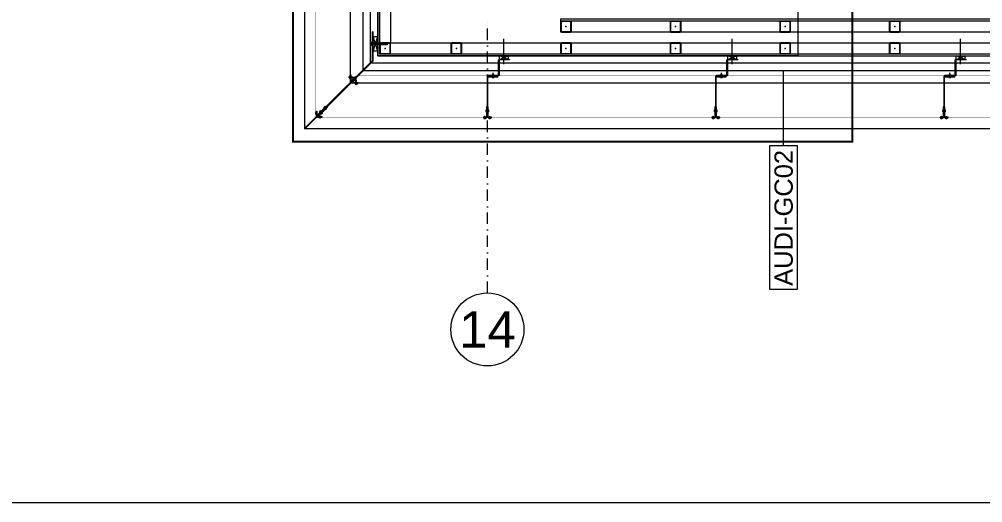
# Model space of a CAD drawing. Extents: x -1299 to 23780, y -3010 to 8106.
# Drawn here: x 966 to 1494, y 80 to 345 of the extents above; entities that cross this region are included whole.
import ezdxf
from ezdxf.enums import TextEntityAlignment as Align

# ---------------------------------------------------------------- set-up
doc = ezdxf.new("R2010")
doc.units = 0
doc.header["$LTSCALE"] = 25
doc.header["$MEASUREMENT"] = 0
doc.linetypes.add('DASHDOT2', pattern=[0.5, 0.25, -0.125, 0, -0.125])
doc.linetypes.add('HIDDEN2', pattern=[4.7625, 3.175, -1.5875])
doc.layers.get('0').update_dxf_attribs({"color": 9, "lineweight": 9})
for name, color, linetype, lineweight in [('06D', 9, 'Continuous', 9), ('10', 9, 'Continuous', 9), ('11', 9, 'Continuous', 9), ('21', 9, 'Continuous', 9), ('22', 8, 'Continuous', 9), ('24', 9, 'DASHDOT2', 9), ('33', 9, 'BATTING', 9), ('40A', 9, 'Continuous', 9), ('40B', 9, 'Continuous', 9)]:
    doc.layers.add(name, color=color, linetype=linetype, lineweight=lineweight)
doc.styles.add('Arial', font='arial.ttf', dxfattribs={"height": 2.5})
doc.linetypes.add('BATTING', pattern='A,0.0001,-0.1,[134,ltypeshp.shx,S=0.1,R=0,X=-0.1,Y=0],-0.2,[134,ltypeshp.shx,S=0.1,R=180,X=0.1,Y=0],-0.1', length=0.4001)

# ---------------------------------------------------------------- blocks, each defined once
blk = doc.blocks.new('0_wallno')
blk.add_lwpolyline([(-7.84, 1.5), (7.94, 1.5), (7.94, -1.5), (-7.84, -1.5)], close=True)
blk.add_lwpolyline([(7.94, 0), (16.13, 0)])
at = {"style": 'Arial'}
blk.add_attdef('GENISLIK', text='', height=2, dxfattribs=at).set_placement((8.44, 0), align=Align.BOTTOM_LEFT)
blk.add_attdef('DUVARNO', text='', height=2, dxfattribs=at).set_placement((0, 0), align=Align.MIDDLE_CENTER)
blk.add_attdef('YUKSEKLIK', text='', height=2, dxfattribs=at).set_placement((8.44, -0.5), align=Align.TOP_LEFT)
blk = doc.blocks.new('p-cephe_kose profili')
at = {"linetype": 'Continuous', "lineweight": 13}
for p, q in [((-2.75, 12.75), (-3.15, 12.75)), ((-3.15, -2.87), (-3.15, 12.75)), ((-2.75, -3.03), (-2.75, 12.75)), ((-3.15, -2.87), (-30.14, -29.86)), ((-2.75, -3.03), (-29.86, -30.14)), ((-34, -30.65), (-34, -32.75)), ((-34, -30.65), (-33.7, -30.65)), ((-33.85, -33.57), (-30.14, -29.86)), ((-33.7, -30.65), (-33.7, -32.75)), ((-33.57, -33.85), (-29.86, -30.14)), ((-33.53, -32.82), (-28.58, -27.87)), ((-33.32, -33.03), (-28.37, -28.08)), ((-28.08, -28.37), (-33.03, -33.32)), ((-27.87, -28.58), (-32.82, -33.53)), ((-30.14, -29.86), (-29.86, -30.14)), ((-29.86, -30.14), (-30.14, -29.86)), ((-28.37, -28.08), (-28.58, -27.87)), ((-28.08, -28.37), (-27.87, -28.58)), ((-33.85, -33.57), (-40.45, -40.17)), ((-33.57, -33.85), (-40.17, -40.45)), ((-33.57, -33.85), (-33.85, -33.57)), ((-32.75, -33.7), (-30.65, -33.7)), ((-32.75, -34), (-30.65, -34)), ((-30.65, -34), (-30.65, -33.7)), ((-40.45, -40.17), (-40.17, -40.45))]:
    blk.add_line(p, q, dxfattribs=at)
at = {"linetype": 'Continuous', "lineweight": 5}
for p, q in [((-3.15, 6.69), (1.05, 6.69)), ((1.05, 5.81), (-3.15, 5.81)), ((-2.75, 2.25), (-0.25, 10.25)), ((-0.25, 2.25), (-2.75, 10.25)), ((-2.73, 6.25), (4.2, 6.25)), ((4.85, 6.62), (1.05, 6.62)), ((4.85, 5.88), (1.05, 5.88))]:
    blk.add_line(p, q, dxfattribs=at)
for p, q in [((-16.23, -12.06), (-13.36, -12.06)), ((-15.99, -11.97), (-15.95, -11.97)), ((-15.99, -12.15), (-15.95, -12.15)), ((-15.95, -11.97), (-15.95, -12.15)), ((-15.5, -12.68), (-15.5, -11.44)), ((-15.41, -11.82), (-15.23, -11.82)), ((-15.41, -12.3), (-15.32, -12.3)), ((-15.32, -12.3), (-15.14, -12.3)), ((-15.3, -12.02), (-15.28, -12.37)), ((-15.23, -11.82), (-15.05, -11.82)), ((-15.19, -11.74), (-15.1, -12.37)), ((-15.14, -12.3), (-14.96, -12.3)), ((-15.05, -11.82), (-14.87, -11.82)), ((-15.01, -11.74), (-14.92, -12.37)), ((-14.96, -12.3), (-14.78, -12.3)), ((-14.87, -11.82), (-14.69, -11.82)), ((-14.83, -11.74), (-14.74, -12.37)), ((-14.78, -12.3), (-14.6, -12.3)), ((-14.69, -11.82), (-14.51, -11.82)), ((-14.65, -11.74), (-14.56, -12.37)), ((-14.6, -12.3), (-14.42, -12.3)), ((-14.51, -11.82), (-14.33, -11.82)), ((-14.47, -11.74), (-14.38, -12.37)), ((-14.42, -12.3), (-14.24, -12.3)), ((-14.33, -11.82), (-13.6, -12.06)), ((-14.29, -11.74), (-14.2, -12.37)), ((-14.24, -12.3), (-13.6, -12.06)), ((-14.1, -11.79), (-14.03, -12.33)), ((-12.68, -15.51), (-11.44, -15.51)), ((-11.74, -14.3), (-12.37, -14.21)), ((-11.74, -14.48), (-12.37, -14.39)), ((-11.74, -14.66), (-12.37, -14.57)), ((-11.74, -14.84), (-12.37, -14.75)), ((-11.74, -15.02), (-12.37, -14.93)), ((-11.74, -15.2), (-12.37, -15.11)), ((-12.02, -15.31), (-12.37, -15.29)), ((-11.79, -14.11), (-12.33, -14.03)), ((-12.3, -14.25), (-12.06, -13.61)), ((-12.3, -14.43), (-12.3, -14.25)), ((-12.3, -14.61), (-12.3, -14.43)), ((-12.3, -14.79), (-12.3, -14.61)), ((-12.3, -14.97), (-12.3, -14.79)), ((-12.3, -15.15), (-12.3, -14.97)), ((-12.3, -15.33), (-12.3, -15.15)), ((-12.3, -15.42), (-12.3, -15.33)), ((-12.06, -16.24), (-12.06, -13.37)), ((-11.82, -14.34), (-12.06, -13.61)), ((-11.82, -14.52), (-11.82, -14.34)), ((-11.82, -14.7), (-11.82, -14.52)), ((-11.82, -14.88), (-11.82, -14.7)), ((-11.82, -15.06), (-11.82, -14.88)), ((-11.82, -15.24), (-11.82, -15.06)), ((-11.82, -15.42), (-11.82, -15.24)), ((-12.15, -15.99), (-12.15, -15.96)), ((-11.97, -15.96), (-12.15, -15.96)), ((-11.97, -15.99), (-11.97, -15.96))]:
    blk.add_line(p, q)
at = {"linetype": 'Continuous', "lineweight": 18}
for p, q in [((-15.25, -10.86), (-15.25, -14)), ((-15.25, -10.86), (-14.95, -10.86)), ((-14.95, -10.86), (-14.95, -14)), ((-14.78, -14.07), (-12.56, -11.86)), ((-14.57, -14.28), (-12.35, -12.07)), ((-12.07, -12.35), (-14.28, -14.57)), ((-11.86, -12.56), (-14.07, -14.78)), ((-14, -14.95), (-10.86, -14.95)), ((-14, -15.25), (-10.86, -15.25)), ((-12.35, -12.07), (-12.56, -11.86)), ((-12.07, -12.35), (-11.86, -12.56)), ((-10.86, -15.25), (-10.86, -14.95))]:
    blk.add_line(p, q, dxfattribs=at)
at = {"lineweight": 5}
for p, q in [((-13.02, -13.73), (-13.73, -13.02)), ((-13.29, -13.01), (-13.66, -13.38)), ((-13.65, -12.66), (-12.44, -13.86)), ((-13.29, -13.01), (-13.52, -13.23)), ((-13.52, -13.23), (-13.29, -13.01)), ((-13.29, -13.01), (-12.92, -12.64)), ((-13.29, -13.01), (-13.07, -12.79)), ((-13.07, -12.79), (-13.29, -13.01)), ((-12.57, -13.28), (-13.28, -12.57)), ((-12.8, -13.5), (-13.27, -13.98)), ((-12.8, -13.5), (-12.32, -13.03)), ((-34.1, -31.92), (-34.1, -31.37)), ((-33.7, -31.92), (-33.7, -31.48)), ((-31.22, -31.93), (-31.93, -31.22)), ((-31.49, -31.21), (-31.86, -31.58)), ((-31.85, -30.86), (-30.64, -32.06)), ((-31.49, -31.21), (-31.71, -31.43)), ((-31.71, -31.43), (-31.49, -31.21)), ((-31.49, -31.21), (-31.12, -30.84)), ((-31.49, -31.21), (-31.27, -30.99)), ((-31.27, -30.99), (-31.49, -31.21)), ((-30.77, -31.48), (-31.48, -30.77)), ((-31, -31.7), (-30.52, -31.23)), ((-28.94, -29.65), (-29.65, -28.94)), ((-29.22, -28.93), (-29.59, -29.3)), ((-29.57, -28.58), (-28.37, -29.78)), ((-29.22, -28.93), (-29.44, -29.16)), ((-29.44, -29.16), (-29.22, -28.93)), ((-29.22, -28.93), (-28.84, -28.56)), ((-29.22, -28.93), (-28.99, -28.71)), ((-28.99, -28.71), (-29.22, -28.93)), ((-28.5, -29.21), (-29.21, -28.5)), ((-28.72, -29.43), (-29.2, -29.91)), ((-28.72, -29.43), (-28.24, -28.95)), ((-34.6, -31.92), (-33.2, -31.92)), ((-34.1, -31.66), (-33.7, -31.66)), ((-34.1, -31.92), (-34.1, -32.47)), ((-34.1, -32.18), (-33.7, -32.18)), ((-33.7, -31.92), (-33.7, -31.66)), ((-33.7, -31.66), (-33.7, -31.92)), ((-33.7, -31.92), (-33.7, -32.36)), ((-33.7, -31.92), (-33.7, -32.18)), ((-33.7, -32.18), (-33.7, -31.92)), ((-31.92, -34.1), (-32.47, -34.1)), ((-31.92, -33.7), (-32.36, -33.7)), ((-31.92, -33.7), (-32.18, -33.7)), ((-32.18, -33.7), (-31.92, -33.7)), ((-32.18, -34.1), (-32.18, -33.7)), ((-31.92, -34.6), (-31.92, -33.2)), ((-31.92, -33.7), (-31.66, -33.7)), ((-31.92, -33.7), (-31.48, -33.7)), ((-31.66, -33.7), (-31.92, -33.7)), ((-31.92, -34.1), (-31.37, -34.1)), ((-31.66, -34.1), (-31.66, -33.7)), ((-31, -31.7), (-31.47, -32.18))]:
    blk.add_line(p, q, dxfattribs=at)
at = {"lineweight": 0}
blk.add_line((-34, -32.75), (-34, -30.75), dxfattribs=at)
at = {"linetype": 'Continuous', "lineweight": 5}
for points in [[(-2.75, 10.25), (-0.25, 10.25), (-0.25, 2.25), (-2.75, 2.25)], [(1.05, 6.75), (4.85, 6.75), (4.85, 5.75), (1.05, 5.75)]]:
    blk.add_lwpolyline(points, close=True, dxfattribs=at)
blk.add_lwpolyline([(-38.03, -37.75), (-37.75, -38.03)])
for centre, radius, start, end in [((-14.88, -12.06), 1.11, 166.6402, 175.4788), ((-14.88, -12.06), 1.11, 184.5212, 193.3598), ((-15.5, -11.91), 0.473, 90, 166.6402), ((-15.5, -12.21), 0.473, 193.3598, 270), ((-15.41, -11.73), 0.09, 180, 270), ((-15.41, -12.39), 0.09, 90, 180), ((-12.21, -15.51), 0.473, 180, 256.6402), ((-12.39, -15.42), 0.09, 270, 0), ((-11.73, -15.42), 0.09, 180, 270), ((-11.91, -15.51), 0.473, 283.3598, 360), ((-12.06, -14.89), 1.11, 256.6402, 265.4788), ((-12.06, -14.89), 1.11, 274.5212, 283.3598)]:
    blk.add_arc(centre, radius, start, end)
at = {"linetype": 'Continuous', "lineweight": 18}
for centre, radius, start, end in [((-14.85, -14), 0.4, 180, 315), ((-14.85, -14), 0.1, 180, 315), ((-14, -14.85), 0.4, 135, 270), ((-14, -14.85), 0.1, 135, 270)]:
    blk.add_arc(centre, radius, start, end, dxfattribs=at)
at = {"lineweight": 5}
for centre, radius, start, end in [((-13.35, -12.95), 0.57, 67.9194, 202.0806), ((-13.23, -13.07), 0.909, 267.075, 2.925), ((-33.62, -31.92), 0.732, 131.1905, 228.8095), ((-33.83, -31.92), 0.46, 286.9574, 73.0426), ((-31.55, -31.15), 0.57, 67.9194, 202.0806), ((-31.43, -31.27), 0.909, 267.075, 2.925), ((-29.27, -28.88), 0.57, 67.9194, 202.0806), ((-29.15, -29), 0.909, 267.075, 2.925), ((-31.92, -33.62), 0.732, 221.1905, 318.8095), ((-31.92, -33.83), 0.46, 16.9574, 163.0426)]:
    blk.add_arc(centre, radius, start, end, dxfattribs=at)
at = {"linetype": 'Continuous', "lineweight": 13}
for centre, radius, start, end in [((-33.6, -32.75), 0.4, 180, 315), ((-33.6, -32.75), 0.1, 180, 315), ((-32.75, -33.6), 0.4, 135, 270), ((-32.75, -33.6), 0.1, 135, 270)]:
    blk.add_arc(centre, radius, start, end, dxfattribs=at)
at = {"linetype": 'Continuous', "lineweight": 5}
blk.add_rational_spline([(-3.15, 7.25), (-3.22, 7.25), (-3.29, 7.25), (-3.63, 7.25), (-3.68, 6.91), (-3.7, 6.83), (-3.71, 6.75), (-3.79, 6.25), (-3.71, 5.75), (-3.7, 5.67), (-3.68, 5.59), (-3.63, 5.25), (-3.29, 5.25), (-3.22, 5.25), (-3.15, 5.25), (-3.15, 6.25), (-3.15, 7.25)], [1, 1, 1, 0.760917374327, 1, 1, 1, 1, 1, 1, 1, 0.760917374327, 1, 1, 1, 1, 1], degree=2, knots=[0, 0, 0, 1, 1, 2, 2, 3, 3, 4, 4, 5, 5, 6, 6, 7, 7, 8, 8, 8], dxfattribs=at)
blk = doc.blocks.new('p- alum kaplama profil')
at = {"lineweight": 13}
blk.add_lwpolyline([(7.12, 12.59), (7.12, 26.49)], dxfattribs=at)
at = {"lineweight": 5}
blk.add_lwpolyline([(9.44, 15.16), (4.79, 15.16), (4.79, 17.16), (9.44, 17.16)], close=True, dxfattribs=at)
for points in [[(4.79, 15.16), (9.44, 17.16)], [(9.44, 15.16), (4.79, 17.16)]]:
    blk.add_lwpolyline(points, dxfattribs=at)
at = {"lineweight": 18}
blk.add_lwpolyline([(4.09, 6.16), (-1.41, 6.16), (-1.41, 6.46), (4.09, 6.46, 0.414214), (4.29, 6.66), (4.29, 14.66, -0.414214), (4.79, 15.16), (10.29, 15.16), (10.29, 14.86), (4.79, 14.86, 0.414214), (4.59, 14.66), (4.59, 6.66, -0.414214)], format="xyb", close=True, dxfattribs=at)
blk.add_lwpolyline([(-2.06, 5.56), (-2.06, -2.34), (-2.06, -15.69), (-1.66, -15.69), (-1.66, -2.34), (-1.66, 5.56), (-1.66, 5.56), (-1.66, 5.57), (-1.66, 5.57), (-1.66, 5.58), (-1.66, 5.58), (-1.65, 5.59), (-1.65, 5.59), (-1.65, 5.59), (-1.65, 5.6), (-1.65, 5.6), (-1.64, 5.61), (-1.64, 5.61), (-1.64, 5.62), (-1.64, 5.62), (-1.63, 5.62), (-1.63, 5.63), (-1.63, 5.63), (-1.62, 5.63), (-1.62, 5.64), (-1.61, 5.64), (-1.61, 5.64), (-1.61, 5.64), (-1.6, 5.65), (-1.6, 5.65), (-1.59, 5.65), (-1.59, 5.65), (-1.58, 5.65), (-1.58, 5.65), (-1.57, 5.66), (-1.57, 5.66), (-1.56, 5.66), (-1.56, 5.66), (3.94, 5.66), (3.94, 6.06), (-1.56, 6.06), (-1.58, 6.06), (-1.61, 6.05), (-1.63, 6.05), (-1.66, 6.05), (-1.68, 6.04), (-1.7, 6.03), (-1.73, 6.03), (-1.75, 6.02), (-1.77, 6.01), (-1.79, 6), (-1.82, 5.99), (-1.84, 5.97), (-1.86, 5.96), (-1.88, 5.94), (-1.89, 5.93), (-1.91, 5.91), (-1.93, 5.89), (-1.95, 5.87), (-1.96, 5.85), (-1.97, 5.83), (-1.99, 5.81), (-2, 5.79), (-2.01, 5.77), (-2.02, 5.75), (-2.03, 5.72), (-2.04, 5.7), (-2.04, 5.68), (-2.05, 5.65), (-2.05, 5.63), (-2.06, 5.61), (-2.06, 5.58)], close=True)
blk.add_lwpolyline([(-1.66, -2.34), (-2.06, -2.34)])
for points in [[(-2.36, -10.84), (-2.36, -16.39), (-2.36, -16.39, -0.414214), (-2.51, -16.54), (-2.51, -16.54), (-4.06, -16.54), (-4.06, -16.84), (-2.51, -16.84), (-2.51, -16.84, 0.414214), (-2.06, -16.39), (-2.06, -10.84)], [(-1.36, -10.84), (-1.66, -10.84), (-1.66, -16.39, 0.414214), (-1.21, -16.84), (-1.21, -16.84), (0.34, -16.84), (0.34, -16.54), (-1.21, -16.54), (-1.21, -16.54, -0.414214), (-1.36, -16.39), (-1.36, -16.39)]]:
    blk.add_lwpolyline(points, format="xyb", close=True)
for points in [[(0.67, 5.66, -10), (1.91, 5.66, -10)], [(0.67, 5.66, -10), (0.67, 5.64, -10), (0.67, 5.62, -10), (0.67, 5.6, -10), (0.68, 5.58, -10), (0.68, 5.56, -10), (0.69, 5.54, -10), (0.69, 5.52, -10), (0.7, 5.5, -10), (0.7, 5.48, -10), (0.71, 5.46, -10), (0.72, 5.45, -10), (0.73, 5.43, -10), (0.74, 5.41, -10), (0.75, 5.4, -10), (0.76, 5.38, -10), (0.77, 5.36, -10), (0.79, 5.35, -10), (0.8, 5.33, -10), (0.81, 5.32, -10), (0.83, 5.31, -10), (0.84, 5.29, -10), (0.86, 5.28, -10), (0.87, 5.27, -10), (0.89, 5.26, -10), (0.91, 5.25, -10), (0.92, 5.24, -10), (0.94, 5.23, -10), (0.96, 5.22, -10), (0.98, 5.21, -10), (1, 5.21, -10), (1.02, 5.2, -10), (1.03, 5.2, -10)], [(0.96, 5.66, -10), (0.97, 5.66, -10), (0.97, 5.66, -10), (0.97, 5.66, -10), (0.98, 5.66, -10), (0.98, 5.66, -10), (0.99, 5.66, -10), (0.99, 5.66, -10), (1, 5.66, -10), (1, 5.67, -10), (1, 5.67, -10), (1.01, 5.67, -10), (1.01, 5.67, -10), (1.01, 5.67, -10), (1.02, 5.68, -10), (1.02, 5.68, -10), (1.02, 5.68, -10), (1.03, 5.69, -10), (1.03, 5.69, -10), (1.03, 5.69, -10), (1.04, 5.7, -10), (1.04, 5.7, -10), (1.04, 5.7, -10), (1.04, 5.71, -10), (1.04, 5.71, -10), (1.05, 5.72, -10), (1.05, 5.72, -10), (1.05, 5.72, -10), (1.05, 5.73, -10), (1.05, 5.73, -10), (1.05, 5.74, -10), (1.05, 5.74, -10), (1.05, 5.75, -10)], [(1.61, 6.87, -10), (0.98, 6.96, -10)], [(1.33, 5.85, -10), (0.98, 5.88, -10)], [(1.56, 7.05, -10), (1.02, 7.13, -10)], [(1.05, 6.91, -10), (1.29, 7.56, -10)], [(1.05, 5.83, -10), (1.05, 6.01, -10)], [(1.05, 5.75, -10), (1.05, 5.83, -10)], [(1.29, 4.93, -10), (1.29, 7.8, -10)], [(1.53, 6.82, -10), (1.29, 7.56, -10)], [(1.29, 6.16, -10), (1.29, 6.26, -10)], [(1.53, 5.75, -10), (1.53, 5.92, -10)], [(1.53, 5.75, -10), (1.53, 5.74, -10), (1.53, 5.74, -10), (1.53, 5.73, -10), (1.53, 5.73, -10), (1.53, 5.72, -10), (1.54, 5.72, -10), (1.54, 5.72, -10), (1.54, 5.71, -10), (1.54, 5.71, -10), (1.54, 5.7, -10), (1.54, 5.7, -10), (1.55, 5.7, -10), (1.55, 5.69, -10), (1.55, 5.69, -10), (1.55, 5.69, -10), (1.56, 5.68, -10), (1.56, 5.68, -10), (1.56, 5.68, -10), (1.57, 5.67, -10), (1.57, 5.67, -10), (1.58, 5.67, -10), (1.58, 5.67, -10), (1.58, 5.67, -10), (1.59, 5.66, -10), (1.59, 5.66, -10), (1.6, 5.66, -10), (1.6, 5.66, -10), (1.6, 5.66, -10), (1.61, 5.66, -10), (1.61, 5.66, -10), (1.62, 5.66, -10), (1.62, 5.66, -10)], [(1.55, 5.2, -10), (1.57, 5.2, -10), (1.59, 5.21, -10), (1.6, 5.21, -10), (1.62, 5.22, -10), (1.64, 5.23, -10), (1.66, 5.24, -10), (1.68, 5.25, -10), (1.69, 5.26, -10), (1.71, 5.27, -10), (1.73, 5.28, -10), (1.74, 5.29, -10), (1.76, 5.31, -10), (1.77, 5.32, -10), (1.78, 5.33, -10), (1.8, 5.35, -10), (1.81, 5.36, -10), (1.82, 5.38, -10), (1.83, 5.4, -10), (1.84, 5.41, -10), (1.85, 5.43, -10), (1.86, 5.45, -10), (1.87, 5.46, -10), (1.88, 5.48, -10), (1.89, 5.5, -10), (1.89, 5.52, -10), (1.9, 5.54, -10), (1.9, 5.56, -10), (1.9, 5.58, -10), (1.91, 5.6, -10), (1.91, 5.62, -10), (1.91, 5.64, -10), (1.91, 5.66, -10)], [(1.03, 5.2, -10), (1.04, 5.2, -10), (1.05, 5.19, -10), (1.05, 5.19, -10), (1.06, 5.19, -10), (1.06, 5.19, -10), (1.07, 5.19, -10), (1.07, 5.19, -10), (1.08, 5.19, -10), (1.08, 5.19, -10), (1.09, 5.19, -10), (1.09, 5.18, -10), (1.1, 5.18, -10), (1.1, 5.18, -10), (1.11, 5.18, -10), (1.11, 5.18, -10), (1.12, 5.18, -10), (1.12, 5.18, -10), (1.13, 5.18, -10), (1.13, 5.18, -10), (1.14, 5.18, -10), (1.15, 5.18, -10), (1.15, 5.18, -10), (1.16, 5.17, -10), (1.16, 5.17, -10), (1.17, 5.17, -10), (1.17, 5.17, -10), (1.18, 5.17, -10), (1.18, 5.17, -10), (1.19, 5.17, -10), (1.19, 5.17, -10), (1.2, 5.17, -10), (1.2, 5.17, -10)], [(1.2, 5.17, -10), (1.2, 5.2, -10)], [(1.38, 5.2, -10), (1.2, 5.2, -10)], [(1.38, 5.17, -10), (1.38, 5.2, -10)], [(1.38, 5.17, -10), (1.38, 5.17, -10), (1.39, 5.17, -10), (1.39, 5.17, -10), (1.4, 5.17, -10), (1.41, 5.17, -10), (1.41, 5.17, -10), (1.42, 5.17, -10), (1.42, 5.17, -10), (1.43, 5.17, -10), (1.43, 5.18, -10), (1.44, 5.18, -10), (1.44, 5.18, -10), (1.45, 5.18, -10), (1.45, 5.18, -10), (1.46, 5.18, -10), (1.46, 5.18, -10), (1.47, 5.18, -10), (1.47, 5.18, -10), (1.48, 5.18, -10), (1.48, 5.18, -10), (1.49, 5.18, -10), (1.5, 5.19, -10), (1.5, 5.19, -10), (1.51, 5.19, -10), (1.51, 5.19, -10), (1.52, 5.19, -10), (1.52, 5.19, -10), (1.53, 5.19, -10), (1.53, 5.19, -10), (1.54, 5.19, -10), (1.54, 5.2, -10), (1.55, 5.2, -10)], [(-2.86, -13.04, 0), (-0.86, -13.04, 0)], [(-2.36, -12.52, 0), (-2.4, -12.53, 0), (-2.43, -12.56, 0), (-2.47, -12.58, 0), (-2.5, -12.6, 0), (-2.53, -12.63, 0), (-2.56, -12.66, 0), (-2.59, -12.69, 0), (-2.61, -12.73, 0), (-2.63, -12.76, 0), (-2.65, -12.8, 0), (-2.67, -12.84, 0), (-2.68, -12.88, 0), (-2.69, -12.92, 0), (-2.7, -12.96, 0), (-2.71, -13, 0), (-2.71, -13.04, 0), (-2.71, -13.08, 0), (-2.7, -13.13, 0), (-2.69, -13.17, 0), (-2.68, -13.21, 0), (-2.67, -13.25, 0), (-2.65, -13.28, 0), (-2.63, -13.32, 0), (-2.61, -13.36, 0), (-2.59, -13.39, 0), (-2.56, -13.42, 0), (-2.53, -13.45, 0), (-2.5, -13.48, 0), (-2.47, -13.51, 0), (-2.43, -13.53, 0), (-2.4, -13.55, 0), (-2.36, -13.57, 0)], [(-2.36, -13.04, 0), (-2.36, -12.52, 0)], [(-2.36, -13.04, 0), (-2.36, -12.73, 0)], [(-2.36, -12.73, 0), (-2.36, -13.04, 0)], [(-1.36, -12.73, 0), (-2.36, -12.73, 0)], [(-2.36, -13.04, 0), (-2.36, -13.36, 0)], [(-2.36, -13.04, 0), (-2.36, -13.57, 0)], [(-2.36, -13.36, 0), (-2.36, -13.04, 0)], [(-1.36, -13.36, 0), (-2.36, -13.36, 0)], [(-1.36, -13.04, 0), (-1.36, -12.37, 0)], [(-1.36, -13.72, 0), (-1.32, -13.68, 0), (-1.29, -13.65, 0), (-1.26, -13.61, 0), (-1.23, -13.58, 0), (-1.2, -13.54, 0), (-1.18, -13.5, 0), (-1.16, -13.45, 0), (-1.14, -13.41, 0), (-1.12, -13.37, 0), (-1.1, -13.32, 0), (-1.09, -13.28, 0), (-1.08, -13.23, 0), (-1.07, -13.18, 0), (-1.06, -13.14, 0), (-1.06, -13.09, 0), (-1.06, -13.04, 0), (-1.06, -12.99, 0), (-1.06, -12.95, 0), (-1.07, -12.9, 0), (-1.08, -12.85, 0), (-1.09, -12.81, 0), (-1.1, -12.76, 0), (-1.12, -12.72, 0), (-1.14, -12.67, 0), (-1.16, -12.63, 0), (-1.18, -12.59, 0), (-1.2, -12.55, 0), (-1.23, -12.51, 0), (-1.26, -12.47, 0), (-1.29, -12.43, 0), (-1.32, -12.4, 0), (-1.36, -12.37, 0)], [(-1.36, -13.04, 0), (-1.36, -13.72, 0)], [(-3.84, -17.04, 0), (-3.81, -17.07, 0), (-3.78, -17.1, 0), (-3.75, -17.12, 0), (-3.72, -17.15, 0), (-3.69, -17.17, 0), (-3.66, -17.19, 0), (-3.62, -17.21, 0), (-3.59, -17.23, 0), (-3.55, -17.24, 0), (-3.52, -17.26, 0), (-3.48, -17.27, 0), (-3.44, -17.28, 0), (-3.4, -17.28, 0), (-3.36, -17.29, 0), (-3.32, -17.29, 0), (-3.29, -17.29, 0), (-3.25, -17.29, 0), (-3.21, -17.29, 0), (-3.17, -17.28, 0), (-3.13, -17.28, 0), (-3.09, -17.27, 0), (-3.06, -17.26, 0), (-3.02, -17.24, 0), (-2.98, -17.23, 0), (-2.95, -17.21, 0), (-2.91, -17.19, 0), (-2.88, -17.17, 0), (-2.85, -17.15, 0), (-2.82, -17.12, 0), (-2.79, -17.1, 0), (-2.76, -17.07, 0), (-2.73, -17.04, 0)], [(-3.29, -17.04, 0), (-3.84, -17.04, 0)], [(-2.85, -16.54, 0), (-2.86, -16.51, 0), (-2.87, -16.47, 0), (-2.89, -16.44, 0), (-2.91, -16.41, 0), (-2.93, -16.38, 0), (-2.96, -16.35, 0), (-2.98, -16.33, 0), (-3.01, -16.31, 0), (-3.04, -16.29, 0), (-3.07, -16.27, 0), (-3.11, -16.25, 0), (-3.14, -16.24, 0), (-3.18, -16.23, 0), (-3.21, -16.22, 0), (-3.25, -16.22, 0), (-3.29, -16.22, 0), (-3.32, -16.22, 0), (-3.36, -16.22, 0), (-3.39, -16.23, 0), (-3.43, -16.24, 0), (-3.46, -16.25, 0), (-3.5, -16.27, 0), (-3.53, -16.29, 0), (-3.56, -16.31, 0), (-3.59, -16.33, 0), (-3.61, -16.35, 0), (-3.64, -16.38, 0), (-3.66, -16.41, 0), (-3.68, -16.44, 0), (-3.7, -16.47, 0), (-3.71, -16.51, 0), (-3.73, -16.54, 0)], [(-3.29, -16.54, 0), (-3.73, -16.54, 0)], [(-3.29, -16.54, 0), (-3.55, -16.54, 0)], [(-3.55, -16.54, 0), (-3.29, -16.54, 0)], [(-3.55, -17.04, 0), (-3.55, -16.54, 0)], [(-3.29, -17.54, 0), (-3.29, -16.04, 0)], [(-3.29, -16.54, 0), (-2.85, -16.54, 0)], [(-3.29, -16.54, 0), (-3.03, -16.54, 0)], [(-3.03, -16.54, 0), (-3.29, -16.54, 0)], [(-3.29, -17.04, 0), (-2.73, -17.04, 0)], [(-3.03, -17.04, 0), (-3.03, -16.54, 0)], [(-0.56, -17.04, 0), (-1.11, -17.04, 0)], [(0, -17.04, 0), (-0.03, -17.07, 0), (-0.06, -17.1, 0), (-0.09, -17.12, 0), (-0.12, -17.15, 0), (-0.15, -17.17, 0), (-0.18, -17.19, 0), (-0.22, -17.21, 0), (-0.25, -17.23, 0), (-0.29, -17.24, 0), (-0.33, -17.26, 0), (-0.36, -17.27, 0), (-0.4, -17.28, 0), (-0.44, -17.28, 0), (-0.48, -17.29, 0), (-0.52, -17.29, 0), (-0.56, -17.29, 0), (-0.59, -17.29, 0), (-0.63, -17.29, 0), (-0.67, -17.28, 0), (-0.71, -17.28, 0), (-0.75, -17.27, 0), (-0.79, -17.26, 0), (-0.82, -17.24, 0), (-0.86, -17.23, 0), (-0.89, -17.21, 0), (-0.93, -17.19, 0), (-0.96, -17.17, 0), (-0.99, -17.15, 0), (-1.02, -17.12, 0), (-1.05, -17.1, 0), (-1.08, -17.07, 0), (-1.11, -17.04, 0)], [(-1, -16.54, 0), (-0.98, -16.51, 0), (-0.97, -16.47, 0), (-0.95, -16.44, 0), (-0.93, -16.41, 0), (-0.91, -16.38, 0), (-0.88, -16.35, 0), (-0.86, -16.33, 0), (-0.83, -16.31, 0), (-0.8, -16.29, 0), (-0.77, -16.27, 0), (-0.73, -16.25, 0), (-0.7, -16.24, 0), (-0.66, -16.23, 0), (-0.63, -16.22, 0), (-0.59, -16.22, 0), (-0.56, -16.22, 0), (-0.52, -16.22, 0), (-0.48, -16.22, 0), (-0.45, -16.23, 0), (-0.41, -16.24, 0), (-0.38, -16.25, 0), (-0.34, -16.27, 0), (-0.31, -16.29, 0), (-0.28, -16.31, 0), (-0.25, -16.33, 0), (-0.23, -16.35, 0), (-0.2, -16.38, 0), (-0.18, -16.41, 0), (-0.16, -16.44, 0), (-0.14, -16.47, 0), (-0.13, -16.51, 0), (-0.12, -16.54, 0)], [(-0.56, -16.54, 0), (-1, -16.54, 0)], [(-0.56, -16.54, 0), (-0.82, -16.54, 0)], [(-0.82, -16.54, 0), (-0.56, -16.54, 0)], [(-0.82, -17.04, 0), (-0.82, -16.54, 0)], [(-0.56, -17.54, 0), (-0.56, -16.04, 0)], [(-0.56, -16.54, 0), (-0.3, -16.54, 0)], [(-0.56, -16.54, 0), (-0.12, -16.54, 0)], [(-0.3, -16.54, 0), (-0.56, -16.54, 0)], [(-0.56, -17.04, 0), (0, -17.04, 0)], [(-0.3, -17.04, 0), (-0.3, -16.54, 0)]]:
    blk.add_polyline3d(points)
blk = doc.blocks.new('0_aks')
at = {"linetype": 'Continuous'}
blk.add_circle((0, 0), 2, dxfattribs=at)
at = {"style": 'Arial'}
blk.add_attdef('AKS', text='', height=2, dxfattribs=at).set_placement((0, 0), align=Align.MIDDLE_CENTER)
blk = doc.blocks.new('P-AKS_AUDI')
at = {"layer": '24'}
blk.add_lwpolyline([(-3500, -2590), (-3500, -2440)], dxfattribs=at)
at = {"layer": '24', "xscale": 10, "yscale": 10, "zscale": 10}
blk.add_blockref('0_aks', (-3500, -2610), dxfattribs=at).add_auto_attribs({'AKS': '14'})
blk = doc.blocks.new('prf-60x60')
for points in [[(-2.5, -6), (2.5, -6, 0.414214), (3, -5.5), (3, -0.5, 0.414214), (2.5, 0), (-2.5, 0, 0.414214), (-3, -0.5), (-3, -5.5, 0.414214)], [(-2.5, -5.7), (2.5, -5.7, 0.414214), (2.7, -5.5), (2.7, -0.5, 0.414214), (2.5, -0.3), (-2.5, -0.3, 0.414214), (-2.7, -0.5), (-2.7, -5.5, 0.414214)]]:
    blk.add_lwpolyline(points, format="xyb", close=True)
at = {"color": 252}
blk.add_point((0, -3), dxfattribs=at)
blk = doc.blocks.new('p-zemin kat')
at = {"layer": '06D'}
for points in [[(1719.26, 285), (1122.5, 285), (1122.5, 1420)], [(1719.26, 310), (1147.5, 310), (1147.5, 824.8)], [(1719.26, 316.79), (1154.5, 316.77), (1154.5, 825), (1162.5, 825)], [(1175.5, 425), (1175.5, 818), (1169.5, 818), (1169.5, 332), (1692.56, 332), (1692.56, 338), (1262.5, 338)], [(1147.5, 325), (1147.5, 579.77)]]:
    blk.add_lwpolyline(points, dxfattribs=at)
at = {"layer": '10'}
for points, const_width in [([(1719.26, 291), (1128.5, 291), (1128.5, 1420.16)], 0.2), ([(1719.26, 314), (1151.5, 314), (1151.5, 831.63)], 0.1), ([(1151.5, 325), (1151.5, 579.77)], 0.1)]:
    blk.add_lwpolyline(points, dxfattribs=dict(at, const_width=const_width))
at = {"layer": '11'}
for points in [[(1182.5, 425), (1182.5, 825), (1162.5, 825), (1162.5, 325), (1699.56, 325), (1699.56, 345), (1262.5, 345)], [(1181.5, 425), (1181.5, 824), (1163.5, 824), (1163.5, 326), (1698.56, 326), (1698.56, 344), (1262.5, 344)], [(1262.5, 345), (1262.5, 344)]]:
    blk.add_lwpolyline(points, dxfattribs=at)
at = {"layer": '33', "ltscale": 0.4}
blk.add_lwpolyline([(1719.26, 321), (1158.5, 321), (1158.25, 827.22)], dxfattribs=at)
at = {"layer": '40B'}
blk.add_lwpolyline([(3287.33, 2825), (2222.5, 2825), (2222.5, 2815), (1955, 2815), (1955, 1945), (1959.5, 1945), (1959.5, 1385), (1162.5, 1385), (1162.5, 730), (1392.5, 730), (1392.5, 325), (1522.5, 325), (1522.5, 725), (1802.6, 725), (1802.6, 730), (1831.78, 791.16), (1935.27, 740.05, -0.306949), (4278.59, 2070.68, 0.001238)], format="xyb", dxfattribs=at)
blk.add_lwpolyline([(1392.5, 534), (1392.5, 325), (1162.5, 325), (1162.5, 534)], close=True, dxfattribs=at)
at = {"layer": '10'}
for name, p in [('prf-60x60', (1265.5, 344)), ('prf-60x60', (1325.5, 344)), ('prf-60x60', (1385.5, 344)), ('prf-60x60', (1445.5, 344)), ('p-cephe_kose profili', (1162.75, 325.31)), ('p- alum kaplama profil', (1224.36, 307.84)), ('p- alum kaplama profil', (1349.36, 307.84)), ('p- alum kaplama profil', (1474.36, 307.84)), ('prf-60x60', (1166.5, 332)), ('prf-60x60', (1205.5, 332)), ('prf-60x60', (1265.5, 332)), ('prf-60x60', (1325.5, 332)), ('prf-60x60', (1385.5, 332)), ('prf-60x60', (1445.5, 332))]:
    blk.add_blockref(name, p, dxfattribs=at)
at = {"layer": '24'}
blk.add_blockref('P-AKS_AUDI', (4722.5, 2785), dxfattribs=at)

msp = doc.modelspace()

# ---------------------------------------------------------------- linework, layer by layer
at = {"layer": '21', "linetype": 'HIDDEN2', "ltscale": 0.1, "const_width": 1}
msp.add_lwpolyline([(1116.06, 758.11), (1422.31, 758.11), (1422.31, 277.94), (1116.06, 277.94)], close=True, dxfattribs=at)
at = {"layer": '40A'}
msp.add_lwpolyline([(5405.06, 80), (80, 80), (80, 4125), (5405.06, 4125)], close=True, dxfattribs=at)

# ---------------------------------------------------------------- block references
at = {"layer": '10'}
msp.add_blockref('p-zemin kat', (0, 0), dxfattribs=at)
at = {"layer": '22'}
ref = msp.add_blockref('0_wallno', (1384.66, 236.12), dxfattribs=dict(at, xscale=5, yscale=5, zscale=5, rotation=90))
ref.add_attrib('DUVARNO', 'AUDI-GC02', dxfattribs={"layer": '0', "height": 10, "rotation": 90, "style": 'Arial'}).set_placement((1384.66, 236.12), align=Align.MIDDLE_CENTER)

doc.saveas('drawing.dxf')
